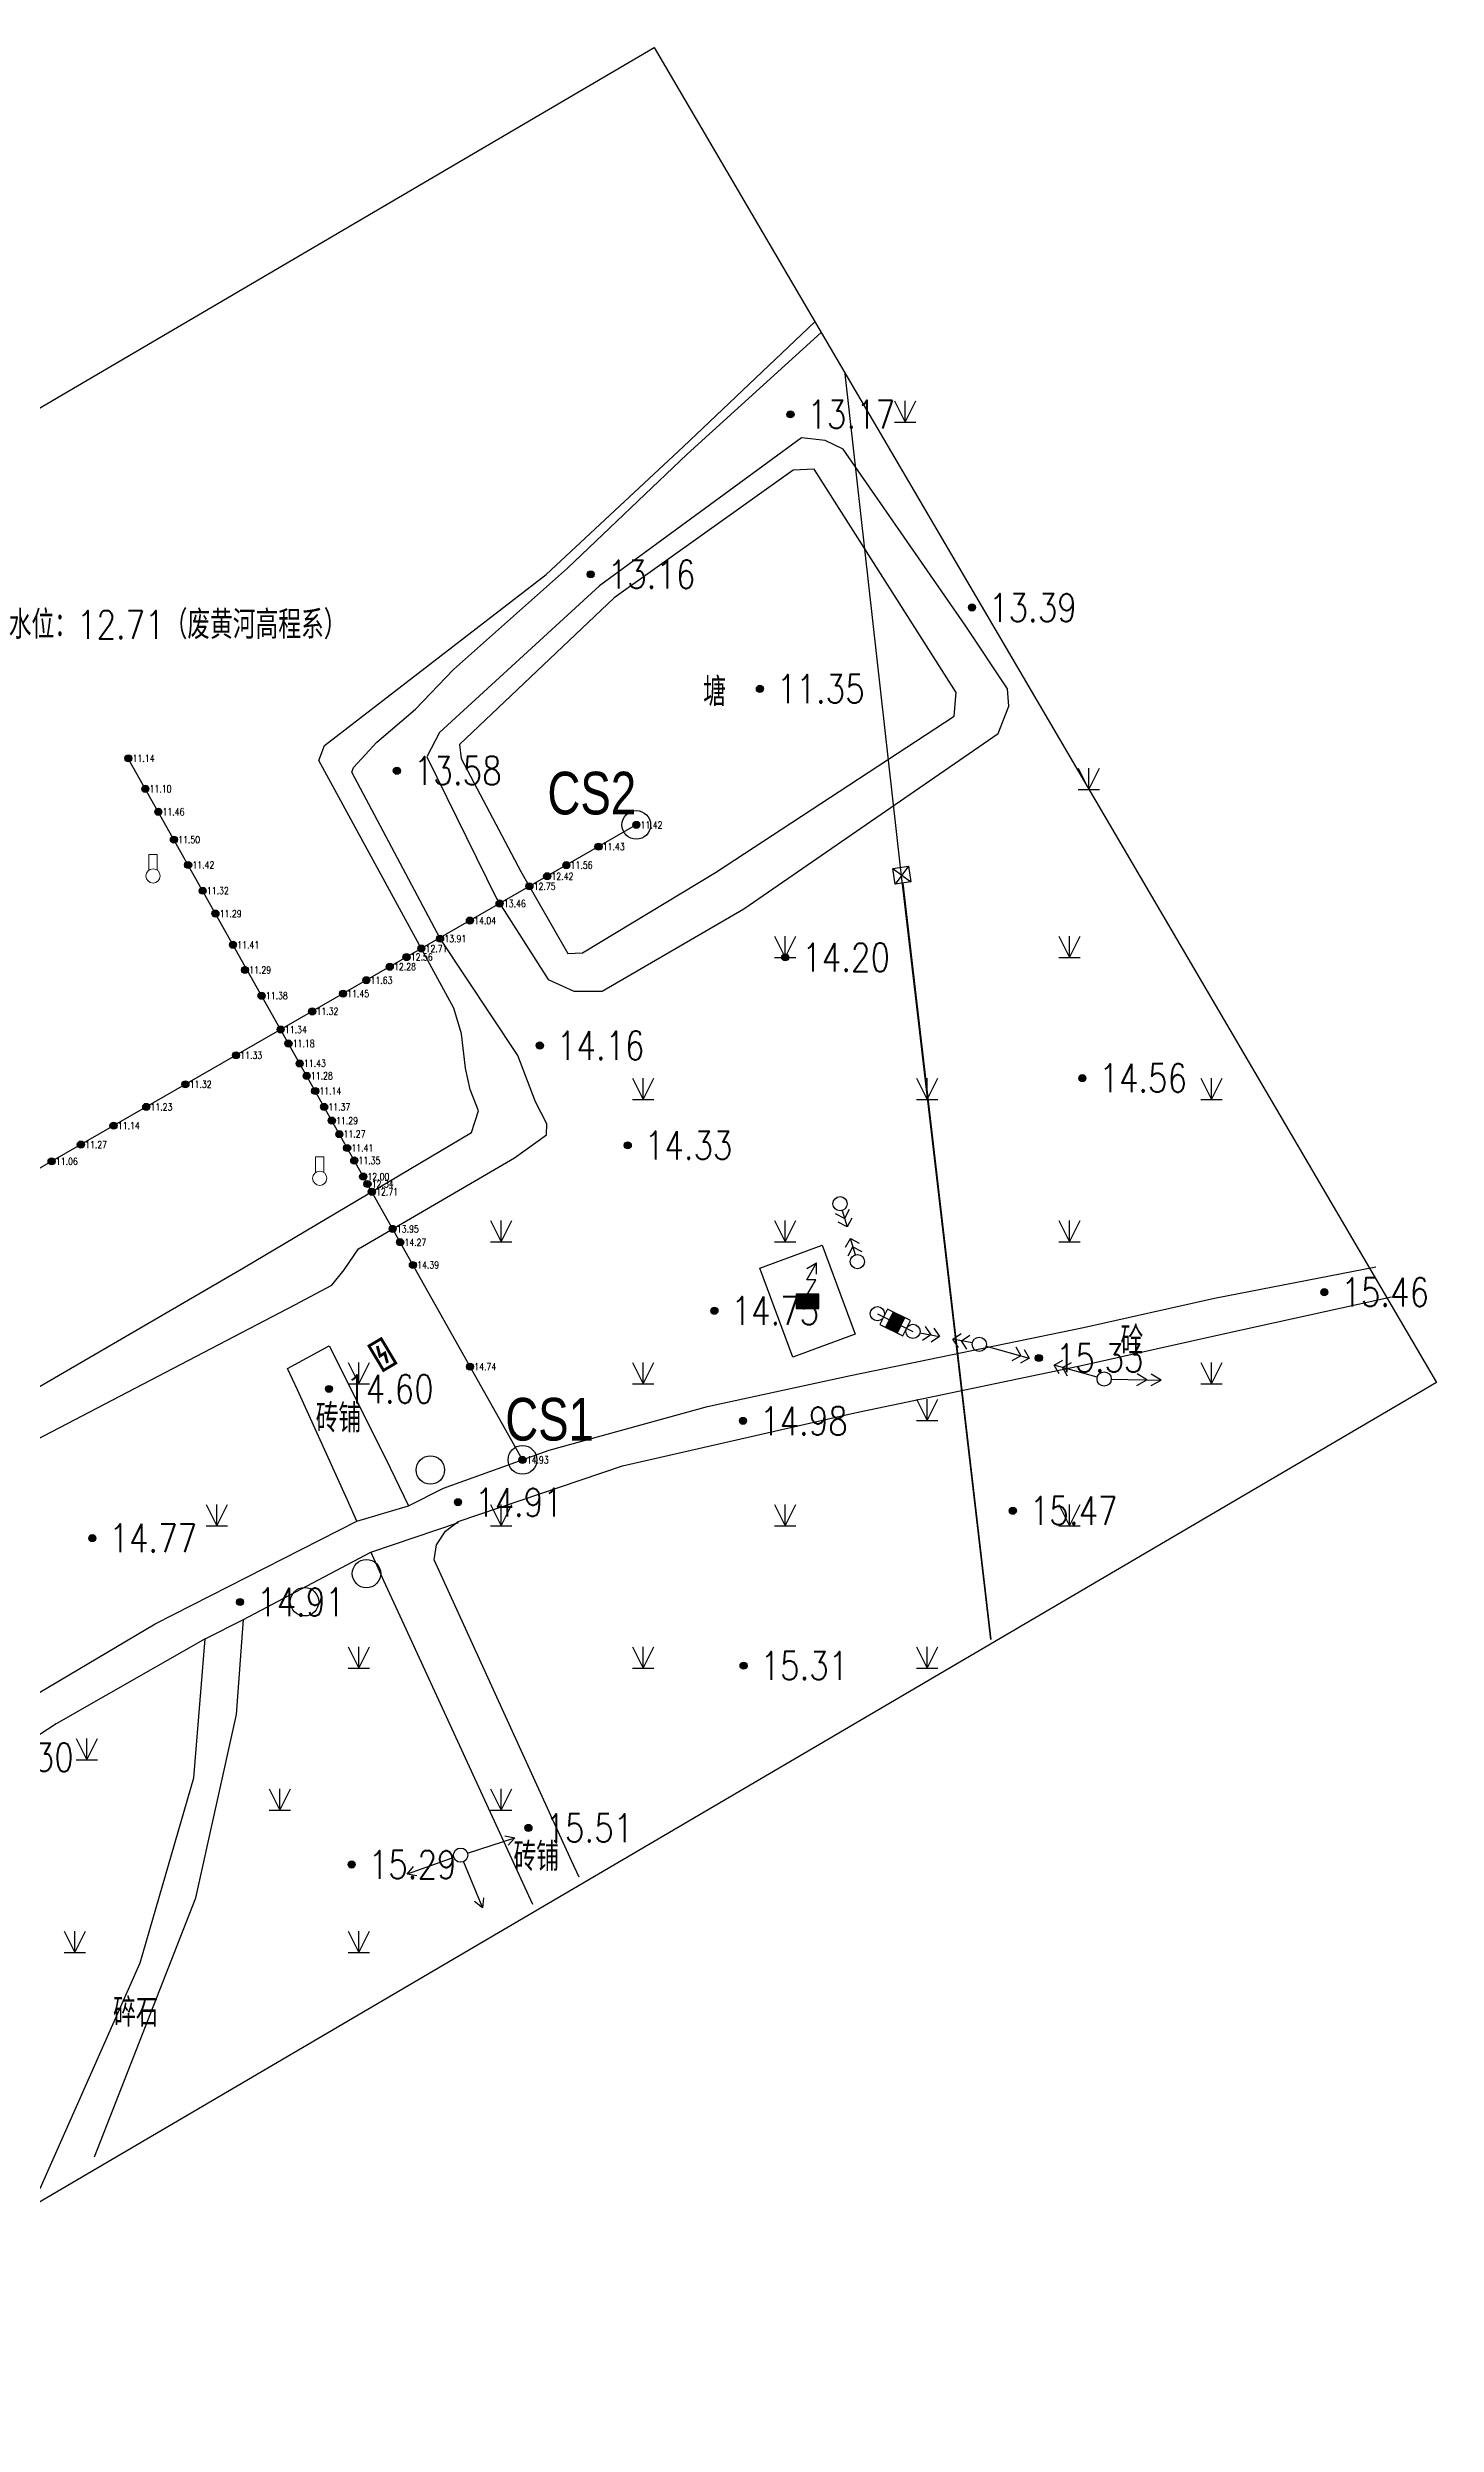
# Model space of a CAD drawing. Extents: x 393506 to 393814, y 3689661 to 3689837.
# Drawn here: x 393588.6 to 393686.4, y 3689660.7 to 3689828 of the extents above; entities that cross this region are included whole.
import ezdxf
from ezdxf.enums import TextEntityAlignment as Align

# ---------------------------------------------------------------- set-up
doc = ezdxf.new("R2010")
doc.units = 0
doc.layers.get('0').update_dxf_attribs({"linetype": 'CONTINUOUS'})
doc.layers.add('ASSIST', color=7, linetype='CONTINUOUS', plot=False)
for name, color, linetype in [('DGX', 2, 'CONTINUOUS'), ('DLSS', 4, 'CONTINUOUS'), ('DMTZ', 3, 'CONTINUOUS'), ('dmx', 1, 'CONTINUOUS'), ('GCD', 1, 'CONTINUOUS'), ('GXYZ', 2, 'CONTINUOUS'), ('JMD', 6, 'CONTINUOUS'), ('SXSS', 5, 'CONTINUOUS'), ('ZBTZ', 3, 'CONTINUOUS')]:
    doc.layers.add(name, color=color, linetype=linetype)
doc.styles.add('HZ', font='rs.shx', dxfattribs={"width": 0.8, "bigfont": 'hztxt.shx'})
doc.styles.get("Standard").update_dxf_attribs({"font": 'rs.shx', "bigfont": 'hztxt.shx'})
doc.styles.add('细等线体', font='', dxfattribs={"width": 0.8})
doc.styles.get('细等线体').set_extended_font_data('FZXiDengXian-Z06S')
doc.linetypes.add('10421', pattern='A,2,[150,AAA.SHX,S=0.5,R=0,X=0,Y=0.5],1e-11', length=2)
doc.linetypes.add('1161', pattern='A,0,[149,AAA.SHX,S=0.15,R=0,X=0,Y=0],-1.6', length=1.6)

# ---------------------------------------------------------------- blocks, each defined once
blk = doc.blocks.new('gc124')
for p, q in [((-0.75, 1.5), (0, 0)), ((-0.75, 0), (0.75, 0)), ((0, 0), (0, 1.5)), ((0, 0), (0.75, 1.5))]:
    blk.add_line(p, q)
blk = doc.blocks.new('*U21')
at = {"linetype": 'Continuous'}
for points in [[(0.8, 1), (-0.8, 1), (0.8, 0)], [(-0.8, 0), (0.8, 0), (-0.8, 1)], [(0.8, 0), (-0.8, 0), (0, 0)]]:
    blk.add_solid(points, dxfattribs=at)
blk = doc.blocks.new('gc129')
at = {"linetype": 'Continuous'}
blk.add_line((0, 0.5), (0, -0.5), dxfattribs=at)
at = {"linetype": 'Continuous', "flags": 128}
for points in [[(-0.05, 1.5), (0.64, 2.7)], [(-0.05, 2.3), (0.64, 2.7)], [(0.64, 1.9), (0.64, 2.7)], [(-0.8, -0.5), (0, -0.5), (0.8, -0.5), (0.8, 0.5), (-0.8, 0.5), (-0.8, -0.5)], [(0.58, 1.5), (-0.05, 1.5)], [(0, 0.5), (0.58, 1.5)]]:
    blk.add_lwpolyline(points, dxfattribs=at)
at = {"linetype": 'Continuous'}
blk.add_blockref('*U21', (0, -0.5), dxfattribs=at)
blk = doc.blocks.new('gc170')
at = {"linetype": 'Continuous'}
blk.add_circle((0, 0), 0.5, dxfattribs=at)
blk = doc.blocks.new('gc013g')
at = {"linetype": 'Continuous', "flags": 128}
for points in [[(-1.12, 0.5), (-0.62, 0), (-1.12, -0.5)], [(-0.5, 0.5), (0, 0), (-0.5, -0.5)]]:
    blk.add_lwpolyline(points, dxfattribs=at)
blk = doc.blocks.new('gc013a')
at = {"linetype": 'Continuous'}
blk.add_line((0.5, 0), (4, 0), dxfattribs=at)
at = {"linetype": 'Continuous', "flags": 128}
for points in [[(2.31, -0.4), (3, 0), (2.31, 0.4)], [(3.31, -0.4), (4, 0), (3.31, 0.4)]]:
    blk.add_lwpolyline(points, dxfattribs=at)
blk = doc.blocks.new('gc013b')
at = {"linetype": 'Continuous'}
blk.add_line((0.5, 0), (4, 0), dxfattribs=at)
at = {"linetype": 'Continuous', "flags": 128}
blk.add_lwpolyline([(3.39, 0.35), (4, 0), (3.39, -0.35)], dxfattribs=at)
blk = doc.blocks.new('gc188')
blk.add_circle((0, 0), 1)
blk = doc.blocks.new('gc370')
at = {"lineweight": 15}
for points in [[(0, 1), (-0.3, 1)], [(-0.3, 1), (-0.3, -0.1)], [(0, 1), (0.3, 1)], [(0.3, 1), (0.3, -0.1)]]:
    blk.add_lwpolyline(points, dxfattribs=at)
blk.add_circle((0, -0.5), 0.5, dxfattribs=at)
blk = doc.blocks.new('gc234')
at = {"linetype": 'Continuous'}
blk.add_line((-0.2, 0), (0.2, 0), dxfattribs=at)
at = {"linetype": 'Continuous', "const_width": 0.2, "flags": 128}
blk.add_lwpolyline([(-0.5, 1), (0.5, 1), (0.5, -1), (-0.5, -1)], close=True, dxfattribs=at)
blk.add_lwpolyline([(0, 0.7), (-0.2, 0), (0.2, 0), (0, -0.7)], dxfattribs=at)
blk = doc.blocks.new('gc200')
h = blk.add_hatch(color=256)
edge = h.paths.add_edge_path()
edge.add_arc((0, 0), 0.25, 0, 360)
blk.add_circle((0, 0), 0.25)

msp = doc.modelspace()

# ---------------------------------------------------------------- linework, layer by layer
at = {"linetype": 'Continuous'}
msp.add_lwpolyline([(393506.31, 3689754.65), (393631.32, 3689827.96), (393686.39, 3689734.05), (393561.38, 3689660.74)], close=True, dxfattribs=at)
for centre in [(393630.07, 3689773.27), (393622.06, 3689728.6, 18.78)]:
    msp.add_circle(centre, 1.01, dxfattribs=at)
at = {"layer": 'ASSIST', "linetype": 'Continuous', "flags": 128}
msp.add_lwpolyline([(393647.04, 3689738.88), (393649.54, 3689737.64)], dxfattribs=at)
at = {"layer": 'DGX', "linetype": 'Continuous', "flags": 128}
for points in [[(393655.02, 3689715.96), (393648.67, 3689770.29), (393644.78, 3689805)], [(393648.83, 3689769.18), (393655.02, 3689715.96)]]:
    msp.add_lwpolyline(points, dxfattribs=at)
at = {"layer": 'DLSS', "linetype": 'Continuous', "flags": 128}
for points, elevation in [([(393549.08, 3689681.73), (393550.9, 3689683.73), (393557.42, 3689689.87), (393568.59, 3689699.14), (393582.59, 3689709), (393596.21, 3689717.06), (393610.41, 3689724.28), (393609.75, 3689725.77), (393606.22, 3689733.52), (393605.53, 3689735.03), (393608.46, 3689736.62), (393612.42, 3689728.71), (393614.03, 3689725.36), (393616.5, 3689726.62), (393623.94, 3689729.28), (393635.09, 3689732.36), (393645.15, 3689734.54), (393645.15, 3689734.54), (393661.54, 3689737.92), (393670.76, 3689739.97), (393682.11, 3689742.19)], 16.77), ([(393615.85, 3689721.57), (393616.01, 3689722.62), (393616.65, 3689723.59), (393617.54, 3689724.27), (393629.11, 3689728.19), (393645.44, 3689731.92), (393661.61, 3689735.29), (393671.5, 3689737.48), (393683.22, 3689740.08)], 16.55), ([(393591.95, 3689679.57), (393599.06, 3689697.78), (393601.94, 3689710.68), (393602.43, 3689717.38), (393611.38, 3689722.11), (393612.27, 3689720.12), (393613.58, 3689717.32), (393622.77, 3689697.35)], 16.12), ([(393626.06, 3689699.24), (393625.54, 3689700.35), (393615.85, 3689721.57), (393615.84, 3689721.6)], 16.55), ([(393588.11, 3689677.35), (393595.15, 3689693.22), (393598.94, 3689706.24), (393599.73, 3689716), (393589.23, 3689710.03), (393574.43, 3689700.36), (393561.97, 3689690.39), (393561.22, 3689688.84), (393554.38, 3689681.46), (393551.13, 3689678.22)], 16.76)]:
    msp.add_lwpolyline(points, dxfattribs=dict(at, elevation=elevation))
at = {"layer": 'DMTZ', "linetype": '10421', "flags": 128}
msp.add_lwpolyline([(393519.8, 3689731.65), (393540.27, 3689742.69), (393554.12, 3689750.23), (393557.38, 3689750.75), (393560.6, 3689750.75), (393563.25, 3689750.03), (393564.29, 3689749.44), (393576.63, 3689729.34), (393584.22, 3689729.25), (393585.31, 3689729.11), (393586.81, 3689729.47), (393606.03, 3689739.51), (393608.65, 3689740.9), (393609.51, 3689741.96), (393610.53, 3689743.45), (393621.49, 3689749.86), (393623.75, 3689751.46), (393623.77, 3689752.23), (393622.98, 3689753.78), (393621.74, 3689757.05), (393616.26, 3689765.27), (393610.05, 3689776.97), (393610.16, 3689777.32), (393611.8, 3689779.1), (393614.53, 3689781.42), (393617.21, 3689784.21), (393625.24, 3689791.33), (393633.66, 3689799.34), (393643.07, 3689807.91)], dxfattribs=at)
msp.add_lwpolyline([(393637.63, 3689767.36), (393655.53, 3689779.69), (393656.28, 3689781.62), (393656.19, 3689782.85), (393653.22, 3689787.32), (393644.62, 3689799.71), (393643.36, 3689800.32), (393641.69, 3689800.51), (393627.49, 3689790.08), (393616.22, 3689779.78), (393615.34, 3689778.07), (393620.23, 3689768.09), (393623.87, 3689762.4), (393625.68, 3689761.57), (393627.66, 3689761.57)], close=True, dxfattribs=at)
at = {"layer": 'dmx', "linetype": 'Continuous'}
for p, q in [((393622.06, 3689728.6), (393594.32, 3689777.95)), ((393630.07, 3689773.27), (393558.67, 3689732.2))]:
    msp.add_line(p, q, dxfattribs=at)
at = {"layer": 'GXYZ', "linetype": 'Continuous'}
for p, q in [((393648.12, 3689770.21), (393649.39, 3689769.26)), ((393649.22, 3689770.37), (393648.28, 3689769.1)), ((393644.55, 3689746.14), (393644.9, 3689744.99)), ((393645.49, 3689743.03), (393645.14, 3689744.18)), ((393647.75, 3689739.2), (393647.22, 3689738.12)), ((393649.36, 3689738.4), (393647.75, 3689739.2)), ((393647.22, 3689738.12), (393648.83, 3689737.32)), ((393648.83, 3689737.32), (393649.36, 3689738.4)), ((393650.03, 3689737.54), (393651.41, 3689737.28)), ((393653.72, 3689736.83), (393652.34, 3689737.09)), ((393654.69, 3689736.6), (393657.72, 3689735.76)), ((393662.51, 3689734.43), (393659.48, 3689735.27))]:
    msp.add_line(p, q, dxfattribs=at)
at = {"layer": 'GXYZ', "linetype": 'Continuous', "flags": 128}
msp.add_lwpolyline([(393648.12, 3689770.21), (393649.22, 3689770.37), (393649.39, 3689769.26), (393648.28, 3689769.1)], close=True, dxfattribs=at)
at = {"layer": 'GXYZ', "color": 2, "linetype": 'Continuous', "elevation": 15.94, "flags": 128}
msp.add_lwpolyline([(393641.09, 3689735.82), (393638.77, 3689742.09), (393643.15, 3689743.71), (393645.47, 3689737.44)], close=True, dxfattribs=at)
at = {"layer": 'GXYZ', "linetype": 'Continuous', "const_width": 1.2, "flags": 128}
msp.add_lwpolyline([(393648.74, 3689738.04), (393647.84, 3689738.48)], dxfattribs=at)
at = {"layer": 'SXSS', "linetype": 'Continuous', "flags": 128}
msp.add_lwpolyline([(393519.36, 3689732.39), (393547.49, 3689748.03), (393554.6, 3689751.72), (393558, 3689752.29), (393561.25, 3689751.94), (393564.62, 3689750.8), (393565.92, 3689750.18), (393576.93, 3689732.36), (393578.2, 3689731.38), (393581.78, 3689731.12), (393583.94, 3689731.38), (393602.43, 3689742.1), (393618.47, 3689751.62), (393618.96, 3689753.15), (393618.38, 3689754.65), (393618.06, 3689756.15), (393617.78, 3689758.58), (393617.23, 3689760.38), (393607.73, 3689777.81), (393608.12, 3689778.86), (393623.73, 3689790.88), (393633.38, 3689799.87), (393642.63, 3689808.66)], dxfattribs=at)
at = {"layer": 'SXSS', "linetype": 'Continuous', "elevation": 13.78, "flags": 128}
msp.add_lwpolyline([(393621.95, 3689770), (393625.25, 3689764.23), (393626.28, 3689764.28), (393635.65, 3689769.92), (393652.44, 3689780.91), (393652.59, 3689782.59), (393642.58, 3689798.3), (393641.11, 3689798.22), (393628.51, 3689789.25), (393617.62, 3689778.92), (393617.74, 3689777.94), (393621.95, 3689770)], dxfattribs=at)
at = {"layer": 'ZBTZ', "linetype": '1161', "flags": 128}
for points, elevation in [([(393610.41, 3689724.28), (393614.03, 3689725.36)], 16.77), ([(393611.38, 3689722.11), (393617.55, 3689724.19)], 16.12), ([(393599.73, 3689716), (393602.43, 3689717.38)], 15.98)]:
    msp.add_lwpolyline(points, dxfattribs=dict(at, elevation=elevation))

# ---------------------------------------------------------------- block references
at = {"layer": 'GCD', "linetype": 'Continuous'}
ref = msp.add_blockref('gc200', (393640.92, 3689802.15, 13.17), dxfattribs=at)
ref.add_attrib('height', '13.17', dxfattribs={"linetype": 'Continuous', "height": 2, "width": 0.8}).set_placement((393642.12, 3689802.15, 13.17), align=Align.MIDDLE_LEFT)
ref = msp.add_blockref('gc200', (393626.86, 3689790.9, 13.16), dxfattribs=at)
ref.add_attrib('height', '13.16', dxfattribs={"linetype": 'Continuous', "height": 2, "width": 0.8}).set_placement((393628.06, 3689790.9, 13.16), align=Align.MIDDLE_LEFT)
ref = msp.add_blockref('gc200', (393653.7, 3689788.56, 13.39), dxfattribs=at)
ref.add_attrib('height', '13.39', dxfattribs={"linetype": 'Continuous', "height": 2, "width": 0.8}).set_placement((393654.9, 3689788.56, 13.39), align=Align.MIDDLE_LEFT)
ref = msp.add_blockref('gc200', (393638.77, 3689782.84, 11.35), dxfattribs=at)
ref.add_attrib('height', '11.35', dxfattribs={"linetype": 'Continuous', "height": 2, "width": 0.8}).set_placement((393639.97, 3689782.84, 11.35), align=Align.MIDDLE_LEFT)
ref = msp.add_blockref('gc200', (393594.32, 3689777.95, 11.14), dxfattribs=at)
ref.add_attrib('height', '11.14', dxfattribs={"linetype": 'Continuous', "height": 0.5, "width": 0.8}).set_placement((393594.62, 3689777.95, 18.78), align=Align.MIDDLE_LEFT)
ref = msp.add_blockref('gc200', (393613.22, 3689777.08, 13.58), dxfattribs=at)
ref.add_attrib('height', '13.58', dxfattribs={"linetype": 'Continuous', "height": 2, "width": 0.8}).set_placement((393614.42, 3689777.08, 13.58), align=Align.MIDDLE_LEFT)
ref = msp.add_blockref('gc200', (393595.52, 3689775.81, 11.1), dxfattribs=at)
ref.add_attrib('height', '11.10', dxfattribs={"linetype": 'Continuous', "height": 0.5, "width": 0.8}).set_placement((393595.82, 3689775.81, 18.78), align=Align.MIDDLE_LEFT)
ref = msp.add_blockref('gc200', (393596.43, 3689774.19, 11.46), dxfattribs=at)
ref.add_attrib('height', '11.46', dxfattribs={"linetype": 'Continuous', "height": 0.5, "width": 0.8}).set_placement((393596.73, 3689774.19, 18.78), align=Align.MIDDLE_LEFT)
ref = msp.add_blockref('gc200', (393630.07, 3689773.27, 11.42), dxfattribs=at)
ref.add_attrib('height', '11.42', dxfattribs={"linetype": 'Continuous', "height": 0.5, "width": 0.8}).set_placement((393630.37, 3689773.27, 11.42), align=Align.MIDDLE_LEFT)
ref = msp.add_blockref('gc200', (393597.53, 3689772.23, 11.5), dxfattribs=at)
ref.add_attrib('height', '11.50', dxfattribs={"linetype": 'Continuous', "height": 0.5, "width": 0.8}).set_placement((393597.83, 3689772.23, 18.78), align=Align.MIDDLE_LEFT)
ref = msp.add_blockref('gc200', (393627.41, 3689771.74, 11.43), dxfattribs=at)
ref.add_attrib('height', '11.43', dxfattribs={"linetype": 'Continuous', "height": 0.5, "width": 0.8}).set_placement((393627.71, 3689771.74, 11.43), align=Align.MIDDLE_LEFT)
ref = msp.add_blockref('gc200', (393598.53, 3689770.45, 11.42), dxfattribs=at)
ref.add_attrib('height', '11.42', dxfattribs={"linetype": 'Continuous', "height": 0.5, "width": 0.8}).set_placement((393598.83, 3689770.45, 18.78), align=Align.MIDDLE_LEFT)
ref = msp.add_blockref('gc200', (393623.8, 3689769.66, 12.42), dxfattribs=at)
ref.add_attrib('height', '12.42', dxfattribs={"linetype": 'Continuous', "height": 0.5, "width": 0.8}).set_placement((393624.1, 3689769.66), align=Align.MIDDLE_LEFT)
ref = msp.add_blockref('gc200', (393625.15, 3689770.44, 11.56), dxfattribs=at)
ref.add_attrib('height', '11.56', dxfattribs={"linetype": 'Continuous', "height": 0.5, "width": 0.8}).set_placement((393625.45, 3689770.44, 11.56), align=Align.MIDDLE_LEFT)
ref = msp.add_blockref('gc200', (393599.55, 3689768.64, 11.32), dxfattribs=at)
ref.add_attrib('height', '11.32', dxfattribs={"linetype": 'Continuous', "height": 0.5, "width": 0.8}).set_placement((393599.85, 3689768.64, 18.78), align=Align.MIDDLE_LEFT)
ref = msp.add_blockref('gc200', (393620.45, 3689767.74, 13.46), dxfattribs=at)
ref.add_attrib('height', '13.46', dxfattribs={"linetype": 'Continuous', "height": 0.5, "width": 0.8}).set_placement((393620.75, 3689767.74), align=Align.MIDDLE_LEFT)
ref = msp.add_blockref('gc200', (393622.55, 3689768.95, 12.75), dxfattribs=at)
ref.add_attrib('height', '12.75', dxfattribs={"linetype": 'Continuous', "height": 0.5, "width": 0.8}).set_placement((393622.85, 3689768.95), align=Align.MIDDLE_LEFT)
ref = msp.add_blockref('gc200', (393600.45, 3689767.03, 11.29), dxfattribs=at)
ref.add_attrib('height', '11.29', dxfattribs={"linetype": 'Continuous', "height": 0.5, "width": 0.8}).set_placement((393600.75, 3689767.03, 18.78), align=Align.MIDDLE_LEFT)
ref = msp.add_blockref('gc200', (393618.36, 3689766.54, 14.04), dxfattribs=at)
ref.add_attrib('height', '14.04', dxfattribs={"linetype": 'Continuous', "height": 0.5, "width": 0.8}).set_placement((393618.66, 3689766.54), align=Align.MIDDLE_LEFT)
ref = msp.add_blockref('gc200', (393601.69, 3689764.83, 11.41), dxfattribs=at)
ref.add_attrib('height', '11.41', dxfattribs={"linetype": 'Continuous', "height": 0.5, "width": 0.8}).set_placement((393601.99, 3689764.83, 18.78), align=Align.MIDDLE_LEFT)
ref = msp.add_blockref('gc200', (393614.94, 3689764.57, 12.71), dxfattribs=at)
ref.add_attrib('height', '12.71', dxfattribs={"linetype": 'Continuous', "height": 0.5, "width": 0.8}).set_placement((393615.24, 3689764.57, 12.71), align=Align.MIDDLE_LEFT)
ref = msp.add_blockref('gc200', (393616.26, 3689765.27, 13.91), dxfattribs=at)
ref.add_attrib('height', '13.91', dxfattribs={"linetype": 'Continuous', "height": 0.5, "width": 0.8}).set_placement((393616.56, 3689765.27, 13.91), align=Align.MIDDLE_LEFT)
ref = msp.add_blockref('gc200', (393640.55, 3689763.95, 14.2), dxfattribs=at)
ref.add_attrib('height', '14.20', dxfattribs={"linetype": 'Continuous', "height": 2, "width": 0.8}).set_placement((393641.75, 3689763.95, 14.2), align=Align.MIDDLE_LEFT)
ref = msp.add_blockref('gc200', (393602.53, 3689763.06, 11.29), dxfattribs=at)
ref.add_attrib('height', '11.29', dxfattribs={"linetype": 'Continuous', "height": 0.5, "width": 0.8}).set_placement((393602.83, 3689763.06, 11.29), align=Align.MIDDLE_LEFT)
ref = msp.add_blockref('gc200', (393612.72, 3689763.29, 12.28), dxfattribs=at)
ref.add_attrib('height', '12.28', dxfattribs={"linetype": 'Continuous', "height": 0.5, "width": 0.8}).set_placement((393613.02, 3689763.29), align=Align.MIDDLE_LEFT)
ref = msp.add_blockref('gc200', (393613.9, 3689763.97, 12.56), dxfattribs=at)
ref.add_attrib('height', '12.56', dxfattribs={"linetype": 'Continuous', "height": 0.5, "width": 0.8}).set_placement((393614.2, 3689763.97, 12.56), align=Align.MIDDLE_LEFT)
ref = msp.add_blockref('gc200', (393603.7, 3689761.25, 11.38), dxfattribs=at)
ref.add_attrib('height', '11.38', dxfattribs={"linetype": 'Continuous', "height": 0.5, "width": 0.8}).set_placement((393604, 3689761.25, 18.78), align=Align.MIDDLE_LEFT)
ref = msp.add_blockref('gc200', (393609.43, 3689761.4, 11.45), dxfattribs=at)
ref.add_attrib('height', '11.45', dxfattribs={"linetype": 'Continuous', "height": 0.5, "width": 0.8}).set_placement((393609.73, 3689761.4, 11.45), align=Align.MIDDLE_LEFT)
ref = msp.add_blockref('gc200', (393611.07, 3689762.34, 11.63), dxfattribs=at)
ref.add_attrib('height', '11.63', dxfattribs={"linetype": 'Continuous', "height": 0.5, "width": 0.8}).set_placement((393611.37, 3689762.34, 11.63), align=Align.MIDDLE_LEFT)
ref = msp.add_blockref('gc200', (393607.26, 3689760.15, 11.32), dxfattribs=at)
ref.add_attrib('height', '11.32', dxfattribs={"linetype": 'Continuous', "height": 0.5, "width": 0.8}).set_placement((393607.56, 3689760.15), align=Align.MIDDLE_LEFT)
ref = msp.add_blockref('gc200', (393605.04, 3689758.87, 11.34), dxfattribs=at)
ref.add_attrib('height', '11.34', dxfattribs={"linetype": 'Continuous', "height": 0.5, "width": 0.8}).set_placement((393605.34, 3689758.87), align=Align.MIDDLE_LEFT)
ref = msp.add_blockref('gc200', (393605.59, 3689757.89, 11.18), dxfattribs=at)
ref.add_attrib('height', '11.18', dxfattribs={"linetype": 'Continuous', "height": 0.5, "width": 0.8}).set_placement((393605.89, 3689757.89, 18.78), align=Align.MIDDLE_LEFT)
ref = msp.add_blockref('gc200', (393623.28, 3689757.75, 14.16), dxfattribs=at)
ref.add_attrib('height', '14.16', dxfattribs={"linetype": 'Continuous', "height": 2, "width": 0.8}).set_placement((393624.48, 3689757.75, 14.16), align=Align.MIDDLE_LEFT)
ref = msp.add_blockref('gc200', (393601.9, 3689757.06, 11.33), dxfattribs=at)
ref.add_attrib('height', '11.33', dxfattribs={"linetype": 'Continuous', "height": 0.5, "width": 0.8}).set_placement((393602.2, 3689757.06, 11.33), align=Align.MIDDLE_LEFT)
ref = msp.add_blockref('gc200', (393606.38, 3689756.49, 11.43), dxfattribs=at)
ref.add_attrib('height', '11.43', dxfattribs={"linetype": 'Continuous', "height": 0.5, "width": 0.8}).set_placement((393606.68, 3689756.49, 18.78), align=Align.MIDDLE_LEFT)
ref = msp.add_blockref('gc200', (393661.46, 3689755.46, 14.56), dxfattribs=at)
ref.add_attrib('height', '14.56', dxfattribs={"linetype": 'Continuous', "height": 2, "width": 0.8}).set_placement((393662.66, 3689755.46, 14.56), align=Align.MIDDLE_LEFT)
ref = msp.add_blockref('gc200', (393598.34, 3689755.02, 11.32), dxfattribs=at)
ref.add_attrib('height', '11.32', dxfattribs={"linetype": 'Continuous', "height": 0.5, "width": 0.8}).set_placement((393598.64, 3689755.02, 11.32), align=Align.MIDDLE_LEFT)
ref = msp.add_blockref('gc200', (393606.87, 3689755.62, 11.28), dxfattribs=at)
ref.add_attrib('height', '11.28', dxfattribs={"linetype": 'Continuous', "height": 0.5, "width": 0.8}).set_placement((393607.17, 3689755.62, 18.78), align=Align.MIDDLE_LEFT)
ref = msp.add_blockref('gc200', (393607.47, 3689754.55, 11.14), dxfattribs=at)
ref.add_attrib('height', '11.14', dxfattribs={"linetype": 'Continuous', "height": 0.5, "width": 0.8}).set_placement((393607.77, 3689754.55, 18.78), align=Align.MIDDLE_LEFT)
ref = msp.add_blockref('gc200', (393595.58, 3689753.43, 11.23), dxfattribs=at)
ref.add_attrib('height', '11.23', dxfattribs={"linetype": 'Continuous', "height": 0.5, "width": 0.8}).set_placement((393595.88, 3689753.43, 11.23), align=Align.MIDDLE_LEFT)
ref = msp.add_blockref('gc200', (393608.1, 3689753.43, 11.37), dxfattribs=at)
ref.add_attrib('height', '11.37', dxfattribs={"linetype": 'Continuous', "height": 0.5, "width": 0.8}).set_placement((393608.4, 3689753.43, 18.78), align=Align.MIDDLE_LEFT)
ref = msp.add_blockref('gc200', (393608.64, 3689752.47, 11.29), dxfattribs=at)
ref.add_attrib('height', '11.29', dxfattribs={"linetype": 'Continuous', "height": 0.5, "width": 0.8}).set_placement((393608.94, 3689752.47, 18.78), align=Align.MIDDLE_LEFT)
ref = msp.add_blockref('gc200', (393590.98, 3689750.78, 11.27), dxfattribs=at)
ref.add_attrib('height', '11.27', dxfattribs={"linetype": 'Continuous', "height": 0.5, "width": 0.8}).set_placement((393591.28, 3689750.78), align=Align.MIDDLE_LEFT)
ref = msp.add_blockref('gc200', (393593.28, 3689752.11, 11.14), dxfattribs=at)
ref.add_attrib('height', '11.14', dxfattribs={"linetype": 'Continuous', "height": 0.5, "width": 0.8}).set_placement((393593.58, 3689752.11), align=Align.MIDDLE_LEFT)
ref = msp.add_blockref('gc200', (393609.17, 3689751.52, 11.27), dxfattribs=at)
ref.add_attrib('height', '11.27', dxfattribs={"linetype": 'Continuous', "height": 0.5, "width": 0.8}).set_placement((393609.47, 3689751.52, 18.78), align=Align.MIDDLE_LEFT)
ref = msp.add_blockref('gc200', (393629.47, 3689750.73, 14.32), dxfattribs=at)
ref.add_attrib('height', '14.33', dxfattribs={"linetype": 'Continuous', "height": 2, "width": 0.8}).set_placement((393630.67, 3689750.73, 14.32), align=Align.MIDDLE_LEFT)
ref = msp.add_blockref('gc200', (393588.92, 3689749.6, 11.06), dxfattribs=at)
ref.add_attrib('height', '11.06', dxfattribs={"linetype": 'Continuous', "height": 0.5, "width": 0.8}).set_placement((393589.22, 3689749.6), align=Align.MIDDLE_LEFT)
ref = msp.add_blockref('gc200', (393609.72, 3689750.54, 11.41), dxfattribs=at)
ref.add_attrib('height', '11.41', dxfattribs={"linetype": 'Continuous', "height": 0.5, "width": 0.8}).set_placement((393610.02, 3689750.54, 18.78), align=Align.MIDDLE_LEFT)
ref = msp.add_blockref('gc200', (393610.22, 3689749.66, 11.35), dxfattribs=at)
ref.add_attrib('height', '11.35', dxfattribs={"linetype": 'Continuous', "height": 0.5, "width": 0.8}).set_placement((393610.52, 3689749.66, 18.78), align=Align.MIDDLE_LEFT)
ref = msp.add_blockref('gc200', (393610.85, 3689748.53, 12), dxfattribs=at)
ref.add_attrib('height', '12.00', dxfattribs={"linetype": 'Continuous', "height": 0.5, "width": 0.8}).set_placement((393611.15, 3689748.53, 18.78), align=Align.MIDDLE_LEFT)
ref = msp.add_blockref('gc200', (393611.15, 3689748.01, 12.34), dxfattribs=at)
ref.add_attrib('height', '12.34', dxfattribs={"linetype": 'Continuous', "height": 0.5, "width": 0.8}).set_placement((393611.45, 3689748.01, 18.78), align=Align.MIDDLE_LEFT)
ref = msp.add_blockref('gc200', (393611.46, 3689747.46, 12.71), dxfattribs=at)
ref.add_attrib('height', '12.71', dxfattribs={"linetype": 'Continuous', "height": 0.5, "width": 0.8}).set_placement((393611.76, 3689747.46, 12.71), align=Align.MIDDLE_LEFT)
ref = msp.add_blockref('gc200', (393612.92, 3689744.85, 13.95), dxfattribs=at)
ref.add_attrib('height', '13.95', dxfattribs={"linetype": 'Continuous', "height": 0.5, "width": 0.8}).set_placement((393613.22, 3689744.85, 18.78), align=Align.MIDDLE_LEFT)
ref = msp.add_blockref('gc200', (393613.45, 3689743.91, 14.27), dxfattribs=at)
ref.add_attrib('height', '14.27', dxfattribs={"linetype": 'Continuous', "height": 0.5, "width": 0.8}).set_placement((393613.75, 3689743.91, 18.78), align=Align.MIDDLE_LEFT)
ref = msp.add_blockref('gc200', (393614.35, 3689742.31, 14.39), dxfattribs=at)
ref.add_attrib('height', '14.39', dxfattribs={"linetype": 'Continuous', "height": 0.5, "width": 0.8}).set_placement((393614.65, 3689742.31, 18.78), align=Align.MIDDLE_LEFT)
ref = msp.add_blockref('gc200', (393678.49, 3689740.4, 15.46), dxfattribs=at)
ref.add_attrib('height', '15.46', dxfattribs={"linetype": 'Continuous', "height": 2, "width": 0.8}).set_placement((393679.69, 3689740.4, 15.46), align=Align.MIDDLE_LEFT)
ref = msp.add_blockref('gc200', (393635.57, 3689739.09, 14.75), dxfattribs=at)
ref.add_attrib('height', '14.75', dxfattribs={"linetype": 'Continuous', "height": 2, "width": 0.8}).set_placement((393636.77, 3689739.09, 14.75), align=Align.MIDDLE_LEFT)
ref = msp.add_blockref('gc200', (393658.4, 3689735.77, 15.33), dxfattribs=at)
ref.add_attrib('height', '15.33', dxfattribs={"linetype": 'Continuous', "height": 2, "width": 0.8}).set_placement((393659.6, 3689735.77, 15.33), align=Align.MIDDLE_LEFT)
ref = msp.add_blockref('gc200', (393608.44, 3689733.59, 14.6), dxfattribs=at)
ref.add_attrib('height', '14.60', dxfattribs={"linetype": 'Continuous', "height": 2, "width": 0.8}).set_placement((393609.64, 3689733.59, 14.6), align=Align.MIDDLE_LEFT)
ref = msp.add_blockref('gc200', (393618.37, 3689735.16, 14.74), dxfattribs=at)
ref.add_attrib('height', '14.74', dxfattribs={"linetype": 'Continuous', "height": 0.5, "width": 0.8}).set_placement((393618.67, 3689735.16, 18.78), align=Align.MIDDLE_LEFT)
ref = msp.add_blockref('gc200', (393637.58, 3689731.34, 14.98), dxfattribs=at)
ref.add_attrib('height', '14.98', dxfattribs={"linetype": 'Continuous', "height": 2, "width": 0.8}).set_placement((393638.78, 3689731.34, 14.98), align=Align.MIDDLE_LEFT)
ref = msp.add_blockref('gc200', (393622.06, 3689728.6, 14.93), dxfattribs=at)
ref.add_attrib('height', '14.93', dxfattribs={"linetype": 'Continuous', "height": 0.5, "width": 0.8}).set_placement((393622.36, 3689728.6, 18.78), align=Align.MIDDLE_LEFT)
ref = msp.add_blockref('gc200', (393617.52, 3689725.62, 14.91), dxfattribs=at)
ref.add_attrib('height', '14.91', dxfattribs={"linetype": 'Continuous', "height": 2, "width": 0.8}).set_placement((393618.72, 3689725.62, 14.91), align=Align.MIDDLE_LEFT)
ref = msp.add_blockref('gc200', (393656.57, 3689725.02, 15.47), dxfattribs=at)
ref.add_attrib('height', '15.47', dxfattribs={"linetype": 'Continuous', "height": 2, "width": 0.8}).set_placement((393657.77, 3689725.02, 15.47), align=Align.MIDDLE_LEFT)
ref = msp.add_blockref('gc200', (393591.79, 3689723.1, 14.77), dxfattribs=at)
ref.add_attrib('height', '14.77', dxfattribs={"linetype": 'Continuous', "height": 2, "width": 0.8}).set_placement((393592.99, 3689723.1, 14.77), align=Align.MIDDLE_LEFT)
ref = msp.add_blockref('gc200', (393602.18, 3689718.6, 14.91), dxfattribs=at)
ref.add_attrib('height', '14.91', dxfattribs={"linetype": 'Continuous', "height": 2, "width": 0.8}).set_placement((393603.38, 3689718.6, 14.91), align=Align.MIDDLE_LEFT)
ref = msp.add_blockref('gc200', (393637.62, 3689714.12, 15.31), dxfattribs=at)
ref.add_attrib('height', '15.31', dxfattribs={"linetype": 'Continuous', "height": 2, "width": 0.8}).set_placement((393638.82, 3689714.12, 15.31), align=Align.MIDDLE_LEFT)
ref = msp.add_blockref('gc200', (393583.1, 3689707.68, 15.3), dxfattribs=at)
ref.add_attrib('height', '15.30', dxfattribs={"linetype": 'Continuous', "height": 2, "width": 0.8}).set_placement((393584.3, 3689707.68, 15.3), align=Align.MIDDLE_LEFT)
ref = msp.add_blockref('gc200', (393622.48, 3689702.71, 15.51), dxfattribs=at)
ref.add_attrib('height', '15.51', dxfattribs={"linetype": 'Continuous', "height": 2, "width": 0.8}).set_placement((393623.68, 3689702.71, 15.51), align=Align.MIDDLE_LEFT)
ref = msp.add_blockref('gc200', (393610.04, 3689700.13, 15.29), dxfattribs=at)
ref.add_attrib('height', '15.29', dxfattribs={"linetype": 'Continuous', "height": 2, "width": 0.8}).set_placement((393611.24, 3689700.13, 15.29), align=Align.MIDDLE_LEFT)
at = {"layer": 'GXYZ', "linetype": 'Continuous'}
for name, p in [('gc370', (393596.06, 3689770.18, 8.47)), ('gc370', (393607.79, 3689748.91, 7.23)), ('gc170', (393644.41, 3689746.62)), ('gc170', (393645.63, 3689742.55)), ('gc129', (393642.12, 3689739.76)), ('gc170', (393647.04, 3689738.88)), ('gc170', (393649.54, 3689737.64)), ('gc170', (393649.54, 3689737.64)), ('gc170', (393654.21, 3689736.73)), ('gc170', (393663, 3689734.29)), ('gc188', (393615.58, 3689727.89, 15.91)), ('gc188', (393611.08, 3689720.6, 15.91)), ('gc188', (393606.72, 3689718.62, 15.95)), ('gc170', (393617.71, 3689700.79))]:
    msp.add_blockref(name, p, dxfattribs=at)
for name, p, rotation in [('gc013g', (393644.9, 3689744.99), 286.7186389190904), ('gc013g', (393645.14, 3689744.18), 106.7186389190904), ('gc013g', (393651.41, 3689737.28), 349.0566306465482), ('gc013g', (393652.34, 3689737.09), 169.0566306465482), ('gc234', (393612.2, 3689736.01, 15.68), 30.82021693722938), ('gc013g', (393657.72, 3689735.76), 344.4799233247103), ('gc013g', (393659.48, 3689735.27), 164.4799233247103), ('gc013a', (393663, 3689734.29), 358.8363231600877), ('gc013b', (393617.71, 3689700.79), 199.4090197268352), ('gc013b', (393617.71, 3689700.79), 17.83373506095415), ('gc013b', (393617.71, 3689700.79), 292.4145284964145)]:
    msp.add_blockref(name, p, dxfattribs=dict(at, rotation=rotation))
at = {"layer": 'ZBTZ', "linetype": 'Continuous'}
for p in [(393649, 3689801.6), (393661.92, 3689775.77), (393640.55, 3689763.95), (393660.55, 3689763.95), (393630.55, 3689753.95), (393650.55, 3689753.95), (393670.55, 3689753.95), (393620.55, 3689743.95), (393640.55, 3689743.95), (393660.55, 3689743.95), (393610.55, 3689733.95), (393630.55, 3689733.95), (393670.55, 3689733.95), (393650.55, 3689731.36), (393600.55, 3689723.95), (393620.55, 3689723.95), (393640.55, 3689723.95), (393660.55, 3689723.95), (393610.55, 3689713.95), (393630.55, 3689713.95), (393650.55, 3689713.95), (393591.41, 3689707.49), (393604.98, 3689703.95), (393620.55, 3689703.95), (393590.55, 3689693.95), (393610.55, 3689693.95)]:
    msp.add_blockref('gc124', p, dxfattribs=at)

# ---------------------------------------------------------------- texts
at = {"layer": 'DLSS', "linetype": 'Continuous', "style": 'HZ', "width": 0.8}
for s, p in [('水位：12.71（废黄河高程系）', (393597.79, 3689787.46)), ('砼', (393664.95, 3689737.1)), ('砖铺', (393609.11, 3689731.63)), ('砖铺', (393623.03, 3689700.78)), ('碎石', (393594.85, 3689689.83))]:
    msp.add_text(s, height=2, dxfattribs=at).set_placement(p, align=Align.MIDDLE)
at = {"layer": 'JMD', "linetype": 'Continuous', "style": '细等线体', "width": 0.8}
for s, p in [('CS2', (393626.94, 3689775.51)), ('CS1', (393623.97, 3689731.46))]:
    msp.add_text(s, height=3, dxfattribs=at).set_placement(p, align=Align.MIDDLE)
at = {"layer": 'SXSS', "linetype": 'Continuous', "style": 'HZ', "width": 0.8}
msp.add_text('塘', height=2, dxfattribs=at).set_placement((393635.58, 3689782.74, 13.78), align=Align.MIDDLE)

doc.saveas('drawing.dxf')
